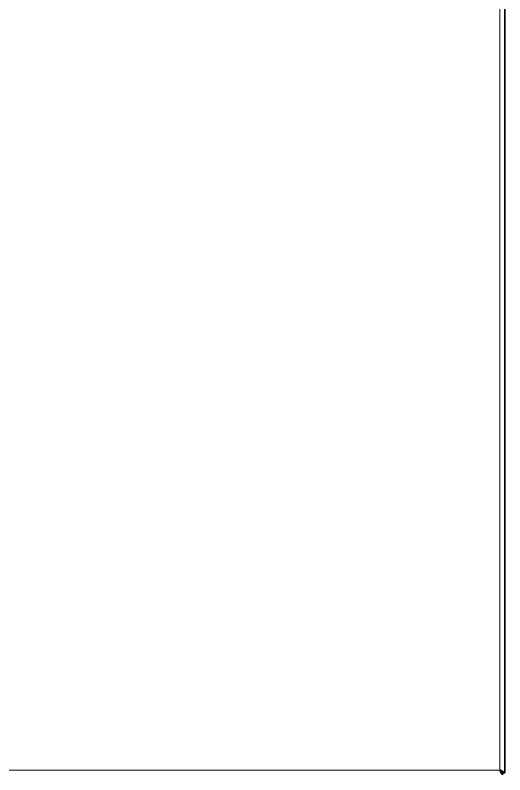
# Model space of a CAD drawing. Header units: inches. Extents: x -1096 to 3103, y -191 to 3207.
# Drawn here: x 1612.7 to 1795.2, y -34.7 to 248.7 of the extents above; entities that cross this region are included whole.
import ezdxf

# ---------------------------------------------------------------- set-up
doc = ezdxf.new("R2010")
doc.units = ezdxf.units.IN

msp = doc.modelspace()

# ---------------------------------------------------------------- linework, layer by layer
at = {"lineweight": 13}
for p, q in [((1793.41, 614.94), (1793.41, -32.91)), ((1793.36, -32.96), (1301.57, -32.96))]:
    msp.add_line(p, q, dxfattribs=at)
at = {"lineweight": 35}
for p in [(1795.21, 616.74), (1795.14, -33.96)]:
    msp.add_line(p, (1795.21, -33.96), dxfattribs=at)
msp.add_arc((1793.41, -32.96), 0.05, 90, 180, dxfattribs=at)
for points, knots in [([(1793.37, -32.98), (1793.37, -32.98), (1793.37, -32.97), (1793.36, -32.97), (1793.36, -32.96), (1793.36, -32.96)], [0, 0, 0, 0, 0.5, 0.5, 1, 1, 1, 1]), ([(1793.37, -33), (1793.37, -32.99), (1793.37, -32.99), (1793.36, -32.97), (1793.36, -32.97), (1793.36, -32.96)], [0, 0, 0, 0, 0.5, 0.5, 1, 1, 1, 1]), ([(1794.34, -33.89), (1794.33, -33.88), (1794.32, -33.88), (1794.3, -33.87), (1794.29, -33.86), (1794.26, -33.85), (1794.24, -33.84), (1794.18, -33.8), (1794.14, -33.77), (1794.06, -33.71), (1794.02, -33.68), (1793.97, -33.63), (1793.96, -33.62), (1793.94, -33.61), (1793.93, -33.6), (1793.9, -33.57), (1793.88, -33.55), (1793.82, -33.49), (1793.78, -33.45), (1793.7, -33.36), (1793.66, -33.32), (1793.6, -33.25), (1793.58, -33.22), (1793.53, -33.17), (1793.51, -33.15), (1793.45, -33.08), (1793.41, -33.03), (1793.37, -32.98)], [0, 0, 0, 0, 0.03125, 0.03125, 0.0625, 0.0625, 0.125, 0.125, 0.25, 0.25, 0.375, 0.375, 0.40625, 0.40625, 0.4375, 0.4375, 0.5, 0.5, 0.625, 0.625, 0.75, 0.75, 0.8125, 0.8125, 0.875, 0.875, 1, 1, 1, 1]), ([(1794.41, -34.68), (1794.37, -34.65), (1794.33, -34.62), (1794.24, -34.54), (1794.2, -34.49), (1794.14, -34.42), (1794.13, -34.41), (1794.11, -34.38), (1794.1, -34.37), (1794.07, -34.32), (1794.04, -34.29), (1793.98, -34.19), (1793.94, -34.12), (1793.87, -34.01), (1793.85, -33.97), (1793.81, -33.89), (1793.78, -33.85), (1793.72, -33.73), (1793.68, -33.64), (1793.59, -33.46), (1793.55, -33.37), (1793.49, -33.26), (1793.48, -33.23), (1793.46, -33.19), (1793.43, -33.12), (1793.39, -33.05), (1793.37, -33)], [0, 0, 0, 0, 0.125, 0.125, 0.25, 0.25, 0.28125, 0.28125, 0.3125, 0.3125, 0.375, 0.375, 0.5, 0.5, 0.5625, 0.5625, 0.625, 0.625, 0.75, 0.75, 0.875, 0.875, 0.90625, 0.90625, 0.9375, 1, 1, 1, 1]), ([(1793.41, -32.91), (1793.42, -32.91), (1793.42, -32.91), (1793.43, -32.91), (1793.43, -32.91), (1793.44, -32.92)], [0, 0, 0, 0, 0.5, 0.5, 1, 1, 1, 1]), ([(1793.41, -32.91), (1793.42, -32.91), (1793.43, -32.91), (1793.44, -32.91), (1793.45, -32.91), (1793.45, -32.92)], [0, 0, 0, 0, 0.5, 0.5, 1, 1, 1, 1]), ([(1793.44, -32.92), (1793.48, -32.96), (1793.53, -33), (1793.63, -33.08), (1793.68, -33.12), (1793.77, -33.2), (1793.81, -33.24), (1793.9, -33.32), (1793.94, -33.36), (1794.02, -33.44), (1794.06, -33.48), (1794.13, -33.56), (1794.17, -33.6), (1794.23, -33.68), (1794.25, -33.73), (1794.3, -33.81), (1794.32, -33.85), (1794.34, -33.89)], [0, 0, 0, 0, 0.125, 0.125, 0.25, 0.25, 0.375, 0.375, 0.5, 0.5, 0.625, 0.625, 0.75, 0.75, 0.875, 0.875, 1, 1, 1, 1]), ([(1793.45, -32.92), (1793.55, -32.96), (1793.64, -33), (1793.83, -33.09), (1793.92, -33.13), (1794.03, -33.19), (1794.05, -33.2), (1794.09, -33.22), (1794.12, -33.23), (1794.18, -33.26), (1794.22, -33.29), (1794.35, -33.35), (1794.43, -33.39), (1794.54, -33.46), (1794.57, -33.48), (1794.65, -33.52), (1794.68, -33.55), (1794.78, -33.61), (1794.84, -33.65), (1794.94, -33.74), (1794.99, -33.78), (1795.04, -33.84), (1795.05, -33.85), (1795.07, -33.87), (1795.1, -33.9), (1795.12, -33.94), (1795.14, -33.96)], [0, 0, 0, 0, 0.125, 0.125, 0.25, 0.25, 0.28125, 0.28125, 0.3125, 0.3125, 0.375, 0.375, 0.5, 0.5, 0.5625, 0.5625, 0.625, 0.625, 0.75, 0.75, 0.875, 0.875, 0.90625, 0.90625, 0.9375, 1, 1, 1, 1]), ([(1795.14, -33.96), (1795.07, -33.96), (1795.01, -33.96), (1794.88, -33.96), (1794.82, -33.96), (1794.64, -33.96), (1794.53, -33.96), (1794.41, -33.96)], [0, 0, 0, 0, 0.266509, 0.266509, 0.534271, 0.534271, 1, 1, 1, 1]), ([(1794.41, -34.68), (1794.41, -34.62), (1794.41, -34.55), (1794.41, -34.42), (1794.41, -34.36), (1794.41, -34.18), (1794.41, -34.07), (1794.41, -33.96)], [0, 0, 0, 0, 0.266509, 0.266509, 0.534271, 0.534271, 1, 1, 1, 1])]:
    msp.add_open_spline(points, degree=3, knots=knots, dxfattribs=at)
at = {"lineweight": 13}
for points in [[(1793.37, -32.98), (1793.37, -33)], [(1793.44, -32.92), (1793.45, -32.92)]]:
    msp.add_open_spline(points, degree=1, dxfattribs=at)
at = {"lineweight": 35}
for points in [[(1794.41, -33.96), (1794.39, -33.93), (1794.37, -33.91), (1794.34, -33.89)], [(1794.41, -33.96), (1794.39, -33.94), (1794.37, -33.91), (1794.34, -33.89)]]:
    msp.add_open_spline(points, degree=3, dxfattribs=at)

doc.saveas('drawing.dxf')
